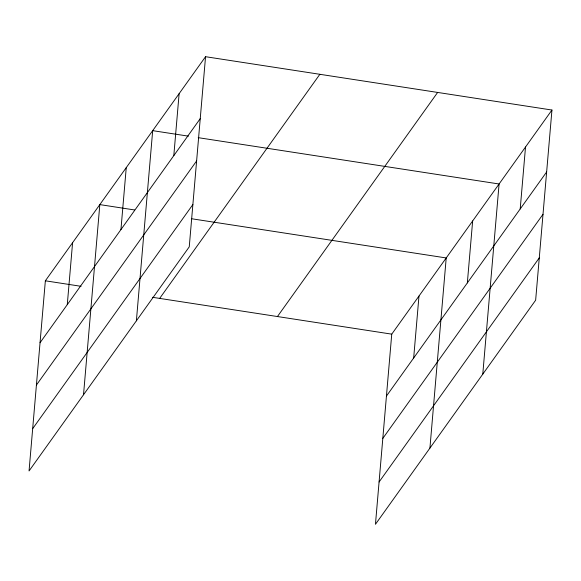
<?xml version="1.0" encoding="UTF-8"?>
<svg xmlns="http://www.w3.org/2000/svg" width="581" height="581" viewBox="0 0 581 581"><rect width="100%" height="100%" fill="white"/><g stroke="black" fill="none" stroke-linecap="round" stroke-linejoin="round"><path stroke-width="0.87" d="M205.551 56.698L45.354 280.805L29.05 470.966L189.253 246.852L205.551 56.698L551.95 110.034L535.646 300.195L375.449 524.302L391.747 334.148L551.95 110.034M67.28 304.64L72.589 242.705M83.519 394.768L99.823 204.606L134.647 209.973M120.942 229.568L126.251 167.633M136.382 320.814L152.687 130.652L188.411 136.15M173.813 155.606L179.122 93.672M413.672 357.983L418.981 296.049M429.918 448.104L446.215 257.949L191.803 218.776M467.342 282.903L472.651 220.969M482.782 374.149L499.086 183.988L198.23 137.668M520.206 208.949L525.514 147.015M40.045 342.739L200.242 118.633M36.414 385.058L196.618 160.944M32.681 428.655L192.877 204.541M159.666 298.409L319.862 74.295M277.442 316.543L437.638 92.43M386.438 396.082L546.641 171.969M382.814 438.394L543.01 214.28M379.073 481.99L539.277 257.877M45.354 280.805L81.071 286.31M152.52 297.305L391.747 334.148"/></g></svg>
